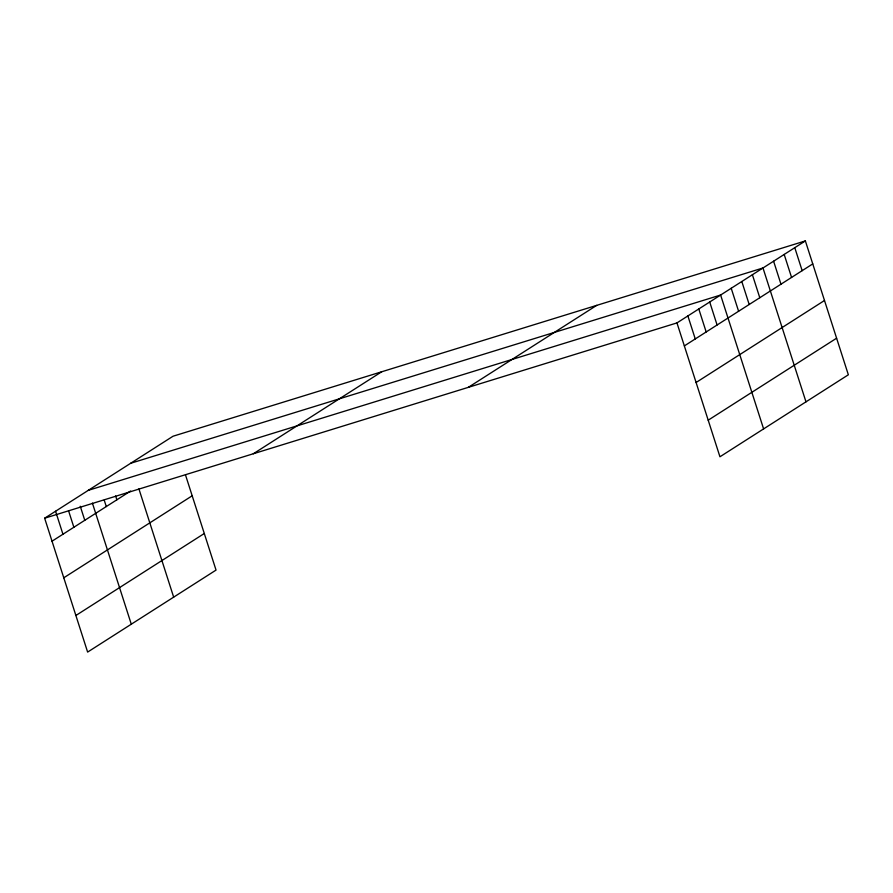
<?xml version="1.0" encoding="UTF-8"?>
<svg xmlns="http://www.w3.org/2000/svg" width="893" height="893" viewBox="0 0 893 893"><rect width="100%" height="100%" fill="white"/><g stroke="black" fill="none" stroke-linecap="round" stroke-linejoin="round"><path stroke-width="1.34" d="M185.476 474.886L216.039 570.091L87.626 652.08L44.65 518.208L173.052 436.219L805.374 240.92L848.35 374.792L719.948 456.781L676.961 322.909L805.374 240.92M52.028 541.203L130.646 491.005M253.311 453.767L381.724 371.767M63.783 577.793L192.185 495.794M75.883 615.489L204.285 533.501M468.3 387.361L596.703 305.373M684.351 345.904L812.753 263.904M696.093 382.494L824.496 300.494M708.194 420.19L836.607 338.201M130.679 463.277L762.99 267.978L805.977 401.85M88.307 490.335L720.618 295.036L763.604 428.908M44.65 518.208L676.961 322.909M794.781 247.685L802.16 270.668M784.188 254.449L791.566 277.433M773.595 261.214L780.973 284.197M752.397 274.743L759.787 297.726M741.804 281.507L749.194 304.491M731.211 288.272L738.6 311.255M709.712 302.001L717.09 324.996M698.795 308.978L706.173 331.962M687.878 315.943L695.256 338.927M138.906 488.873L173.666 597.149M115.643 495.961L116.871 499.79M104.235 500.169L106.278 506.554M92.403 503.105L131.293 624.207M80.258 506.242L84.779 520.295M68.527 510.662L73.862 527.261M55.567 511.243L62.945 534.226"/></g></svg>
